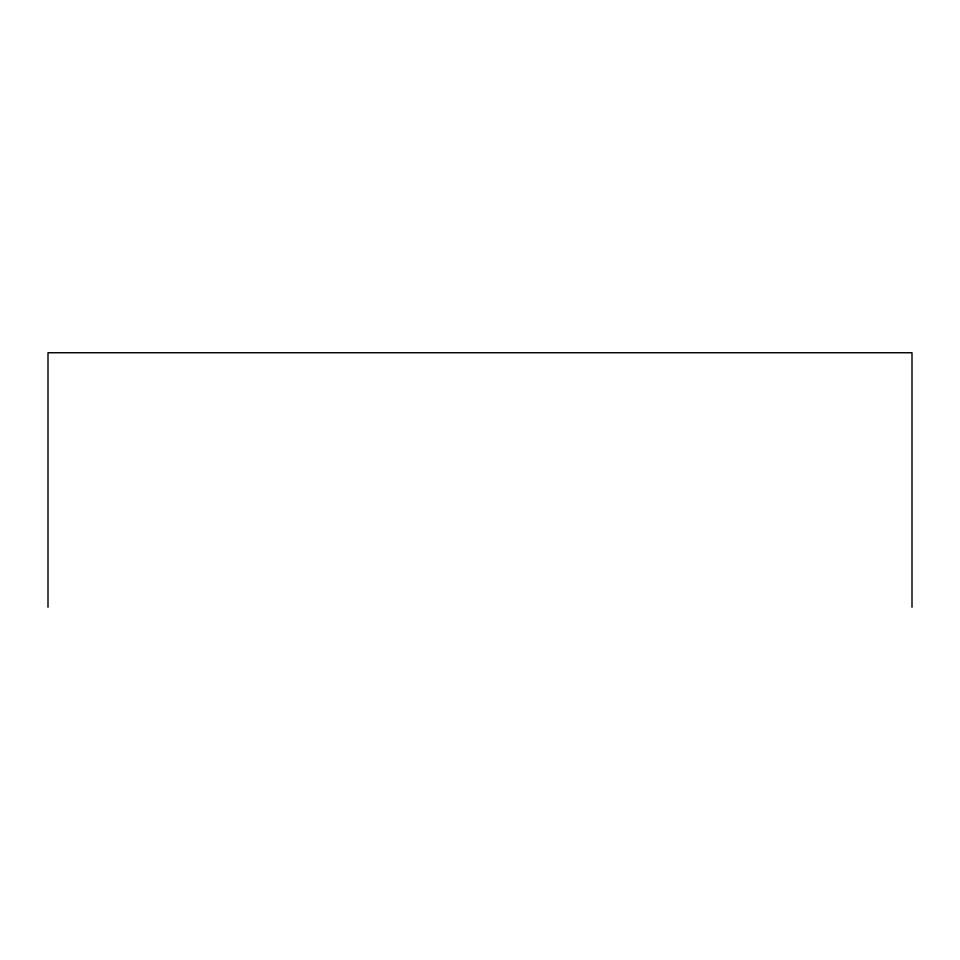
<?xml version="1.0" encoding="UTF-8"?>
<svg xmlns="http://www.w3.org/2000/svg" width="960" height="960" viewBox="0 0 960 960"><rect width="100%" height="100%" fill="white"/><g stroke="black" fill="none" stroke-linecap="round" stroke-linejoin="round"><path stroke-width="1.44" d="M912 607.26L912 352.74L48 352.74L48 607.26"/></g></svg>
